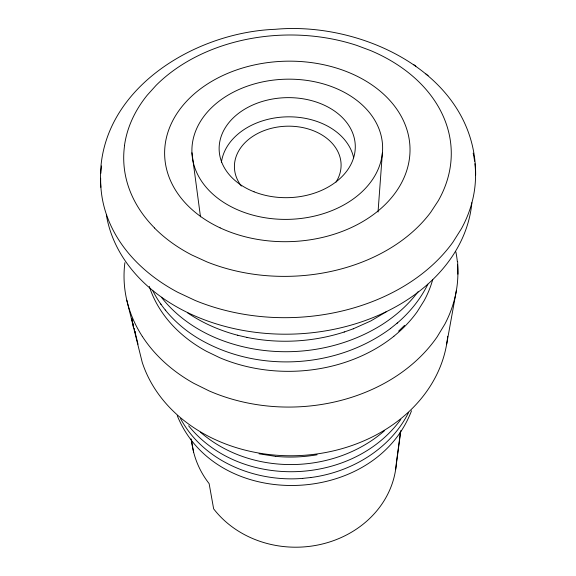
<?xml version="1.0" encoding="UTF-8"?>
<svg xmlns="http://www.w3.org/2000/svg" width="576" height="576" viewBox="0 0 576 576"><rect width="100%" height="100%" fill="white"/><g stroke="black" fill="none" stroke-linecap="round" stroke-linejoin="round"><path stroke-width="0.86" d="M378.036 212.033L382.392 152.834A95.378 70.085 -1.7 0 0 245.419 86.854A95.378 70.085 -1.7 0 0 233.971 208.138A95.378 70.085 -1.7 0 0 382.392 152.834M395.633 469.613L400.86 430.481M446.666 344.117L456.372 290.527M411.516 410.76C374.933 506.844 216.518 512.194 177.242 415.634M427.889 284.177C420.581 299.03 409.982 312.134 397.454 322.913L397.051 323.237M408.456 412.769C389.93 449.503 350.734 472.399 310.709 477.54M400.824 419.407C352.433 485.842 240.545 490.14 188.611 425.808M418.061 291.73C408.11 305.1 395.345 316.195 381.305 325.109L380.923 325.339C332.172 355.421 268.819 359.971 216.014 337.997L215.626 337.824C194.659 328.903 175.435 315.31 161.395 297.23M398.592 331.142L404.604 325.346M384.422 430.776C334.058 474.718 251.201 476.446 200.477 432.216M152.885 290.88C162.612 310.162 178.315 326.002 196.546 337.385L196.978 337.651C255.47 373.176 335.304 369.238 390.312 328.658L390.686 328.349M390.312 328.658L397.454 322.913M386.719 311.53L370.85 320.933L353.225 328.824M246.881 337.392L247.162 337.457C279.259 343.944 312.984 342.058 344.16 332.035L344.412 331.942M344.16 332.035L353.527 328.716M317.124 454.766C303.451 457.135 289.483 457.675 275.674 456.365M302.71 478.382L310.795 477.533M302.724 478.382C255.528 482.342 203.674 461.642 180.533 418.601M275.443 456.343L259.042 453.816M187.596 312.847C202.745 323.172 219.787 330.523 237.485 335.21L237.809 335.282M237.485 335.21L247.162 337.457M475.646 175.169C476.294 74.995 363.398 21.19 275.263 29.304C191.513 32.407 93.398 93.47 100.843 187.286M413.863 64.706L415.865 66.247M425.93 73.973L428.126 75.665M160.61 303.826L161.035 304.394M165.283 310.003L165.701 310.558M126.792 300.197L142.243 362.398A155.621 127.807 -1.7 0 0 306.864 455.083A155.621 127.807 -1.7 0 0 447.696 336.283M131.753 318.413L132.156 320.083M132.962 323.395L133.358 325.037M134.15 328.306L134.546 329.933M134.935 331.546L138.01 344.232M133.488 327.722L131.839 319.003M191.038 438.847L193.615 452.074M191.945 152.748L200.491 216.864M457.661 261.619L457.898 274.162M124.474 145.606A162.547 119.678 -1.8 0 1 128.534 128.506A164.614 121.234 -1.7 0 1 147.182 95.242L156.103 85.342A164.642 121.27 -1.7 0 1 183.355 63.914A163.699 120.535 -1.7 0 1 312.329 36.086A164.657 121.291 -1.7 0 1 356.702 45.374L370.505 50.53A164.657 121.284 -1.7 0 1 401.688 67.637A163.613 120.47 -1.7 0 1 441.965 113.522A163.678 120.528 -1.7 0 1 450.655 164.002A164.599 121.19 -1.7 0 1 438.278 200.765L430.654 212.386A164.556 121.147 -1.7 0 1 404.366 238.644A163.85 120.65 -1.7 0 1 283.284 276.372A162.698 119.873 -1.7 0 1 257.666 274.774A164.534 121.126 -1.7 0 1 207.029 261.936L191.938 255.053A164.556 121.147 -1.7 0 1 154.498 228.017M154.534 227.945A163.85 120.65 -1.7 0 1 124.56 145.555M474.905 163.692A187.402 139.889 -1.7 0 1 475.02 185.789A188.316 140.551 -1.7 0 1 461.455 228.65L452.873 242.251A188.266 140.494 -1.7 0 1 415.656 278.568A186.134 139.01 -1.7 0 1 392.674 292.471A187.726 140.105 -1.7 0 1 273.622 317.441A186.156 139.039 -1.7 0 1 253.649 315.72A188.244 140.458 -1.7 0 1 195.17 300.463L177.811 292.313A188.266 140.486 -1.7 0 1 134.978 260.424A186.084 138.946 -1.8 0 1 120.334 242.309A187.747 140.141 -1.7 0 1 100.67 178.25M473.184 153.13A187.402 139.889 -1.7 0 1 474.602 161.244M100.879 173.311A187.747 140.141 -1.7 0 1 101.614 165.938M221.4 162.403A66.708 49.608 -1.7 0 1 285.84 116.878A66.708 49.608 -1.7 0 1 353.642 157.802M241.38 186.084A53.359 39.672 -1.7 0 1 285.667 126.238A53.359 39.672 -1.7 0 1 336.046 182.074M471.859 202.745A183.715 138.751 -1.7 0 1 293.623 334.066A183.715 138.751 -1.7 0 1 106.366 214.913M400.068 432.562A104.443 91.26 -1.7 0 1 399.917 436.284L396.353 462.91A100.094 88.776 -1.7 0 1 323.078 543.83A100.094 88.776 -1.7 0 1 213.638 508.831L209.131 483.631A104.443 91.26 -1.7 0 1 191.678 441.23M149.263 286.366A145.67 114.581 -1.7 0 0 173.023 325.865A146.254 115.013 -1.7 0 0 206.374 351.252L219.737 357.718A146.239 114.991 -1.7 0 0 264.456 369.778A144.59 113.789 -1.7 0 0 287.028 371.333A145.62 114.538 -1.7 0 0 393.898 336.247M393.876 336.226A146.254 115.013 -1.7 0 0 417.283 311.609L424.123 300.679A146.29 115.056 -1.7 0 0 432.756 279.389M457.589 264.305A166.903 132.617 -1.7 0 1 457.33 283.687A167.71 133.25 -1.7 0 1 444.866 324.108L437.134 336.881A167.674 133.2 -1.7 0 1 403.927 370.829A165.758 131.774 -1.7 0 1 383.551 383.767A167.184 132.826 -1.7 0 1 278.474 406.829A165.78 131.803 -1.7 0 1 260.856 405.209A167.652 133.171 -1.7 0 1 209.16 390.924L193.759 383.306A167.674 133.2 -1.7 0 1 155.542 353.426A165.715 131.717 -1.8 0 1 142.344 336.406M455.875 251.942A166.903 132.617 -1.7 0 1 457.344 261.641M142.337 336.413A167.206 132.854 -1.7 0 1 124.891 262.685M135.31 332.021A22.99 12.103 -7.1 0 1 135.079 331.517M254.102 191.815A68.09 50.004 -1.7 0 0 355.284 145.951A68.09 50.004 -1.7 0 0 252.252 105.221A68.09 50.004 -1.7 0 0 254.102 191.815M220.126 227.866A122.724 90.238 -1.7 0 0 409.831 154.807A122.724 90.238 -1.7 0 0 232.013 71.618A122.724 90.238 -1.7 0 0 220.126 227.866"/></g></svg>
